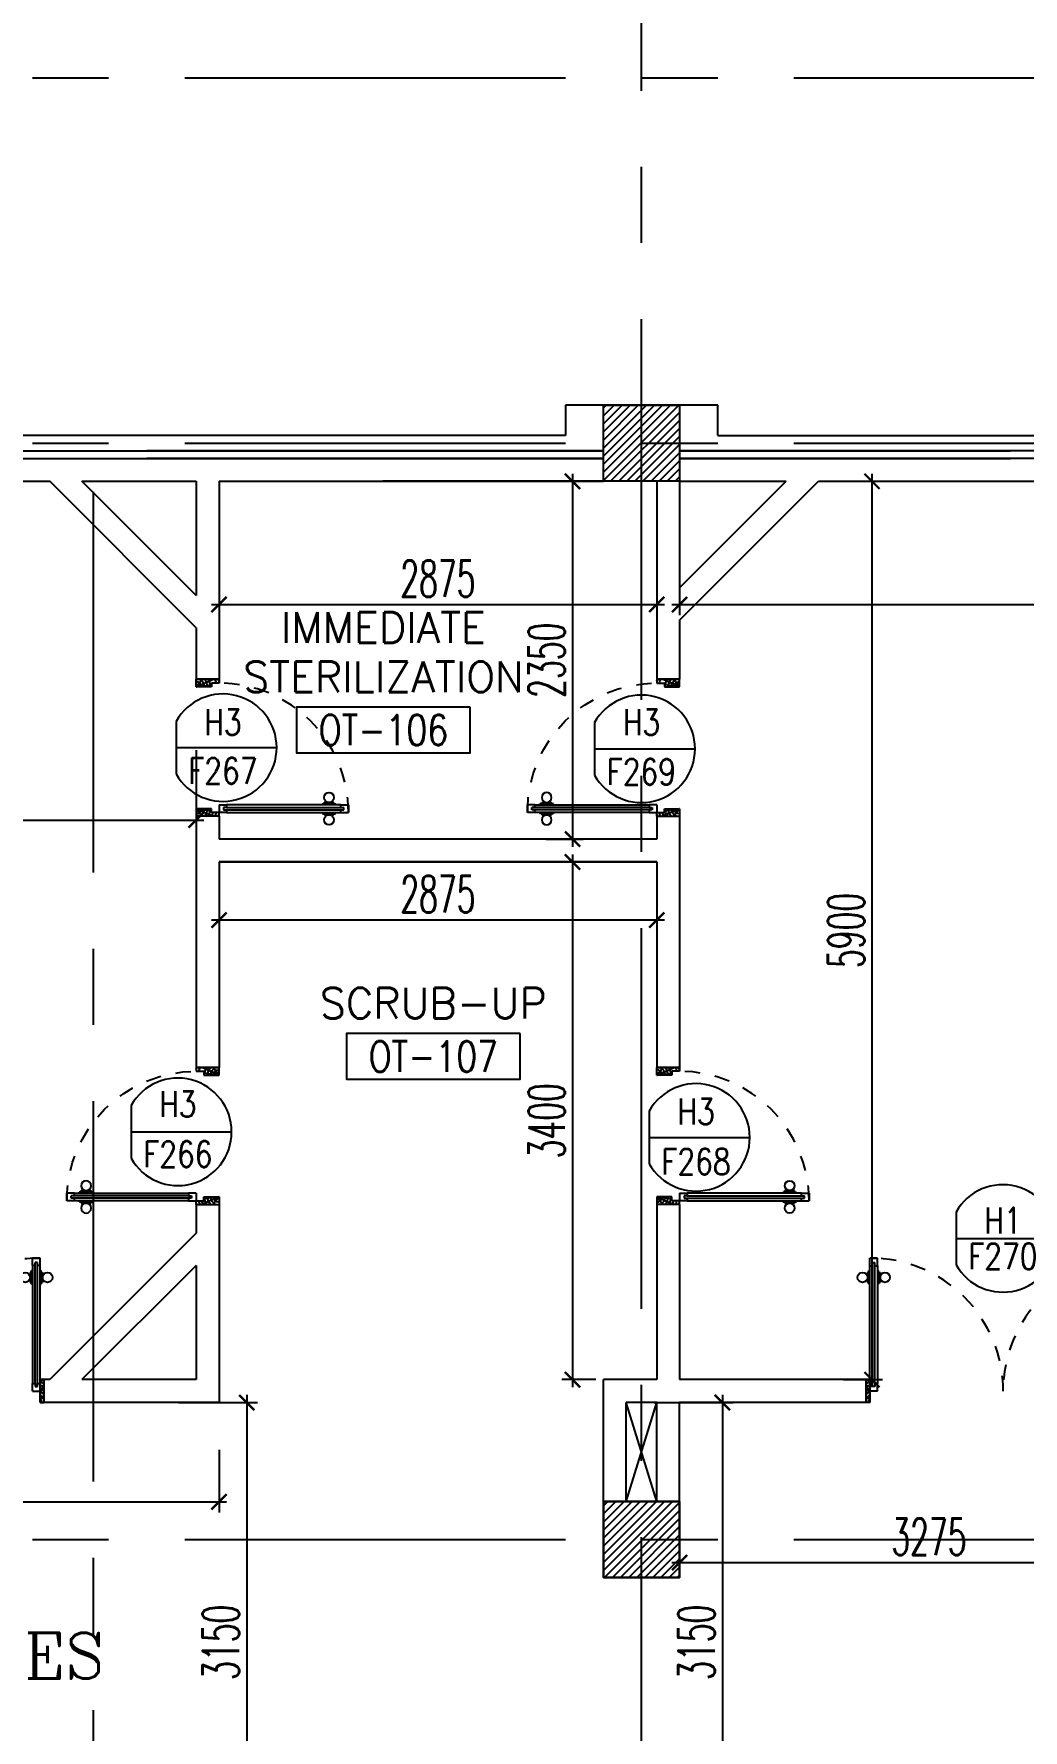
# Model space of a CAD drawing. Extents: x 275967.8 to 276060, y 57291.9 to 57371.4.
# Drawn here: x 275999.54 to 276006.04, y 57349.13 to 57360.27 of the extents above; entities that cross this region are included whole.
import ezdxf
from ezdxf.enums import TextEntityAlignment as Align

# ---------------------------------------------------------------- set-up
doc = ezdxf.new("R2010")
doc.units = 0
doc.header["$MEASUREMENT"] = 0
doc.header["$PDMODE"] = 34
doc.linetypes.add('CENTERX2', pattern=[4, 2.5, -0.5, 0.5, -0.5])
doc.linetypes.add('HIDDEN', pattern=[0.375, 0.25, -0.125])
doc.layers.get('0').update_dxf_attribs({"linetype": 'CONTINUOUS'})
doc.layers.get('DEFPOINTS').update_dxf_attribs({"linetype": 'CONTINUOUS'})
for name, color, linetype in [('AX-DIM', 4, 'CONTINUOUS'), ('AXES', 11, 'CENTERX2'), ('COL', 5, 'CONTINUOUS'), ('DIM', 4, 'CONTINUOUS'), ('DOOR', 7, 'CONTINUOUS'), ('DOOR-CR', 2, 'CONTINUOUS'), ('DOOR-NO', 3, 'CONTINUOUS'), ('HAT', 8, 'CONTINUOUS'), ('INSUL', 4, 'CONTINUOUS'), ('RM-BOX', 4, 'CONTINUOUS'), ('RM-NAME', 2, 'CONTINUOUS'), ('RM-NO', 2, 'CONTINUOUS'), ('SHAFT', 3, 'CONTINUOUS'), ('WALL', 2, 'CONTINUOUS')]:
    doc.layers.add(name, color=color, linetype=linetype)
doc.styles.add('ROMANC', font='romanc', dxfattribs={"height": 0.1})
doc.styles.add('ROMANS', font='ROMANS.shx', dxfattribs={"width": 0.6})
doc.dimstyles.new('STANDARD in', dxfattribs={"dimtxt": 0.24, "dimasz": 0.1, "dimexe": 0.07, "dimexo": 0.05, "dimgap": 0.05, "dimtad": 1, "dimdec": 0, "dimlfac": 1000, "dimzin": 0, "dimdsep": 46, "dimtxsty": 'ROMANS', "dimblk": 'ARCHTICK', "dimcen": 0.05, "dimdle": 0.05, "dimclrd": 4, "dimclre": 4, "dimclrt": 2, "dimadec": 0, "dimazin": 0, "dimtfac": 1, "dimtdec": 0, "dimtmove": 2, "dimatfit": 3, "dimfxl": 0, "dimtolj": 1, "dimtzin": 0, "dimarcsym": 0})

# ---------------------------------------------------------------- blocks, each defined once
blk = doc.blocks.new('*X60')
at = {"color": 0}
for p, q in [((49339.2220864853, 169936.283617851), (49792.672442446, 170389.7339738117)), ((49339.2220864853, 169989.31662644), (49739.63943385701, 170389.7339738117)), ((49339.22208648529, 170042.3496350289), (49686.60642526802, 170389.7339738117)), ((49339.22208648529, 170095.382643618), (49633.57341667903, 170389.7339738117)), ((49339.22208648529, 170148.4156522069), (49580.54040809004, 170389.7339738117)), ((49339.22208648529, 170201.4486607959), (49527.50739950105, 170389.7339738117)), ((49339.22208648529, 170254.4816693849), (49474.47439091206, 170389.7339738117)), ((49339.22208648528, 170307.5146779739), (49421.44138232306, 170389.7339738117)), ((49339.22208648528, 170360.5476865629), (49368.40837373408, 170389.7339738117)), ((49345.705451035, 169889.7339738117), (49839.22208648521, 170383.2506092619)), ((49398.73845962399, 169889.7339738117), (49839.22208648522, 170330.2176006729)), ((49451.77146821298, 169889.7339738117), (49839.22208648522, 170277.1845920839)), ((49504.80447680197, 169889.7339738117), (49839.22208648523, 170224.1515834949)), ((49557.83748539096, 169889.7339738117), (49839.22208648523, 170171.1185749059)), ((49610.87049397995, 169889.7339738117), (49839.22208648523, 170118.085566317)), ((49663.90350256894, 169889.7339738117), (49839.22208648524, 170065.052557728)), ((49716.93651115793, 169889.7339738117), (49839.22208648524, 170012.019549139)), ((49769.96951974693, 169889.7339738117), (49839.22208648524, 169958.98654055)), ((49823.00252833591, 169889.7339738117), (49839.22208648524, 169905.953531961))]:
    blk.add_line(p, q, dxfattribs=at)
blk = doc.blocks.new('*X55')
at = {"color": 0}
for p, q in [((49339.2220864853, 177095.7397773648), (49833.21628293221, 177589.7339738117)), ((49339.22208648531, 177148.7727859538), (49780.18327434322, 177589.7339738117)), ((49339.22208648531, 177201.8057945428), (49727.15026575423, 177589.7339738117)), ((49339.22208648531, 177254.8388031317), (49674.11725716524, 177589.7339738117)), ((49339.22208648532, 177307.8718117207), (49621.08424857625, 177589.7339738117)), ((49339.22208648532, 177360.9048203097), (49568.05123998726, 177589.7339738117)), ((49339.22208648532, 177413.9378288987), (49515.01823139827, 177589.7339738117)), ((49339.22208648532, 177466.9708374877), (49461.98522280928, 177589.7339738117)), ((49339.22208648533, 177520.0038460767), (49408.95221422028, 177589.7339738117)), ((49339.22208648533, 177573.0368546657), (49355.9192056313, 177589.7339738117)), ((49386.24929152121, 177089.7339738117), (49839.22208648527, 177542.7067687757)), ((49439.2823001102, 177089.7339738117), (49839.22208648526, 177489.6737601868)), ((49492.31530869919, 177089.7339738117), (49839.22208648526, 177436.6407515978)), ((49545.34831728818, 177089.7339738117), (49839.22208648526, 177383.6077430088)), ((49598.38132587717, 177089.7339738117), (49839.22208648526, 177330.5747344198)), ((49651.41433446616, 177089.7339738117), (49839.22208648525, 177277.5417258308)), ((49704.44734305515, 177089.7339738117), (49839.22208648525, 177224.5087172418)), ((49757.48035164415, 177089.7339738117), (49839.22208648525, 177171.4757086528)), ((49810.51336023313, 177089.7339738117), (49839.22208648524, 177118.4427000638))]:
    blk.add_line(p, q, dxfattribs=at)
blk = doc.blocks.new('RM1')
at = {"layer": 'RM-BOX'}
blk.add_lwpolyline([(569.8908462408872, -200), (-569.890846240829, -200), (-569.8908462407999, -500), (569.8908462407999, -500)], close=True, dxfattribs=at)
at = {"layer": 'RM-NAME', "style": 'ROMANS'}
for tag, p in [('ROOMNAME1', (-5.820766091346741e-11, 323.8095238095266)), ('ROOMNAME2', (0, 0))]:
    blk.add_attdef(tag, text='', height=200, dxfattribs=at).set_placement(p, align=Align.MIDDLE)
at = {"layer": 'RM-NO', "style": 'ROMANS', "width": 0.8}
blk.add_attdef('ROOMNO', text='', height=200, dxfattribs=at).set_placement((0, -350), align=Align.MIDDLE)
blk = doc.blocks.new('COL50')
at = {"layer": 'COL'}
blk.add_lwpolyline([(-249.9999999999709, 250), (-249.9999999999418, -250), (250, -250), (249.9999999999709, 250)], close=True, dxfattribs=at)
blk = doc.blocks.new('_ARCHTICK')
at = {"color": 0, "linetype": 'ByBlock', "const_width": 0.15}
blk.add_lwpolyline([(-0.5, -0.5), (0.5, 0.5)], dxfattribs=at)
blk = doc.blocks.new('*D614')
at = {"layer": 'AX-DIM', "color": 4, "lineweight": -2, "ltscale": 0.3}
for p, q in [((276003.8214064838, 57367.8579268834), (275969.7987990404, 57367.8579268834)), ((275969.8687990404, 57357.7829268834), (275969.8687990404, 57367.9079268834)), ((275970.5187990405, 57357.8329268834), (275969.7987990404, 57357.8329268834))]:
    blk.add_line(p, q, dxfattribs=at)
at = {"layer": 'DEFPOINTS', "color": 0, "ltscale": 0.3}
for p in [(275969.8687990404, 57367.8579268834), (276003.8714064838, 57367.8579268834), (275970.5687990405, 57357.8329268834)]:
    blk.add_point(p, dxfattribs=at)
at = {"layer": 'AX-DIM', "color": 4, "lineweight": -2, "ltscale": 0.3, "xscale": 0.1, "yscale": 0.1, "zscale": 0.1}
for p, rotation in [((275969.8687990404, 57367.8579268834), 90), ((275969.8687990404, 57357.8329268834), 270)]:
    blk.add_blockref('_ARCHTICK', p, dxfattribs=dict(at, rotation=rotation))
at = {"layer": 'AX-DIM', "color": 2, "ltscale": 0.3, "insert": (275969.6987990405, 57362.84542688345), "char_height": 0.24, "attachment_point": 5, "rotation": 90, "style": 'ROMANS'}
blk.add_mtext('\\A1;10025', dxfattribs=at)
blk = doc.blocks.new('DD1')
at = {"layer": 'DOOR-CR'}
blk.add_line((-307.5848434616346, 0), (352.8375000026426, 0), dxfattribs=at)
blk.add_lwpolyline([(-307.5848434616346, -172.8752887996816, 3.820224093621662), (-307.5848434616346, 172.8752887996816)], format="xyb", close=True, dxfattribs=at)
at = {"layer": 'DOOR-NO', "color": 255, "style": 'ROMANS', "width": 0.8}
for tag, p in [('G', (0, 183.5345276324661)), ('000', (0, -141.4310470985074))]:
    blk.add_attdef(tag, text='', height=204, dxfattribs=at).set_placement(p, align=Align.MIDDLE)
blk = doc.blocks.new('DOOR90')
at = {"layer": 'DOOR', "color": 0, "linetype": 'ByBlock'}
for p, q in [((-150, 0), (-150, -25)), ((-150, 0), (0, 0)), ((0, -50), (0, 0)), ((-1000, -25), (-1000, -75)), ((-1000, -75), (-1000, -25)), ((-950, -25), (-1000, -25)), ((-950, -75), (-1000.000000000029, -74.99999999947613)), ((-970, -42), (-970, -58)), ((-950, -41.9999999999709), (-970, -41.9999999999709)), ((-950, -58), (-970, -58)), ((-950, -25), (-950, -41.9999999999709)), ((-950, -58), (-950, -75)), ((-917.6424572214019, -25), (-917.6424572214019, -17.79999999995925)), ((-827.6424572214019, -17.79999999995925), (-917.6424572214019, -17.79999999995925)), ((-917.6424572214019, -75), (-917.6424572214019, -82.20000000004075)), ((-827.6424572214019, -82.20000000004075), (-917.6424572214019, -82.20000000004075)), ((-905.042457221396, -17.79999999995925), (-905.042457221396, -8.799999999959255)), ((-905.042457221396, -8.799999999959255), (-840.2424572214077, -8.799999999959255)), ((-905.042457221396, -17.79999999995925), (-840.2424572214077, -17.79999999995925)), ((-905.042457221396, -82.20000000004075), (-905.042457221396, -91.20000000004075)), ((-905.042457221396, -82.20000000004075), (-840.2424572214077, -82.20000000004075)), ((-905.042457221396, -91.20000000004075), (-840.2424572214077, -91.20000000004075)), ((-840.2424572214077, -17.79999999995925), (-840.2424572214077, -8.799999999959255)), ((-840.2424572214077, -82.20000000004075), (-840.2424572214077, -91.20000000004075)), ((-827.6424572214019, -25), (-827.6424572214019, -17.79999999995925)), ((-827.6424572214019, -75), (-827.6424572214019, -82.20000000004075)), ((-200, -42), (-200, -25)), ((-200, -25), (-150, -25)), ((-180, -42), (-200, -42)), ((-200, -75), (-200, -58)), ((-200, -58), (-180, -58)), ((-150, -75), (-200, -75)), ((-180, -58), (-180, -42)), ((-150, -75), (-150, -25)), ((-150, -25), (-100, -25)), ((-100, -25), (-100, -50)), ((-100, -50), (0, -50)), ((-150, -900), (-150, -875)), ((-150, -875), (-100, -875)), ((-100, -850), (0, -850)), ((-100, -875), (-100, -850)), ((0, -850), (0, -900)), ((0, -900), (-150, -900)), ((-150, -900), (0, -900))]:
    blk.add_line(p, q, dxfattribs=at)
at = {"layer": 'DOOR', "color": 9, "linetype": 'ByBlock'}
for p, q in [((0, -50), (-113.7099299924448, 0)), ((0, -50), (-40.1457343158545, 0)), ((0, -50), (-100, -36.64271395650576)), ((0, -850), (-113.7099299924448, -900)), ((0, -850), (-100, -863.3572860434942)), ((0, -850), (-40.1457343158545, -900))]:
    blk.add_line(p, q, dxfattribs=at)
at = {"layer": 'DOOR', "linetype": 'ByBlock'}
for p, q in [((-200, -25), (-950, -25)), ((-200, -42), (-950, -41.9999999999709)), ((-200, -58), (-950, -58)), ((-950, -75), (-200, -75))]:
    blk.add_line(p, q, dxfattribs=at)
at = {"layer": 'DOOR', "color": 0, "linetype": 'ByBlock'}
for centre in [(-872.6424572214019, 23.53094421501737), (-872.6424572214019, -123.5309442149592)]:
    blk.add_circle(centre, 32.39999999998526, dxfattribs=at)
at = {"layer": 'DOOR', "color": 9, "linetype": 'ByBlock'}
for centre, radius, start, end in [((0, -50), 154.4019578127773, 161.1052885486658, 166.2857707776672), ((0, -50), 134.4019578127773, 158.1598493927677, 169.2800236453784), ((0, -50), 94.40195781277725, 148.0181880328085, 180), ((0, -50), 74.40195781277725, 137.7764264164989, 180), ((0, -50), 114.4019578127773, 154.0838418822192, 167.37742587102), ((0, -50), 54.40195781277725, 113.2073828924446, 180), ((0, -50), 34.40195781277725, 90, 180), ((0, -50), 14.40195781277725, 90, 180), ((0, -850), 154.4019578127773, 193.7142292223328, 198.8947114513342), ((0, -850), 134.4019578127773, 190.7199763546216, 201.8401506072323), ((0, -850), 94.40195781277725, 180, 211.9818119671915), ((0, -850), 74.40195781277725, 180, 222.2235735835011), ((0, -850), 54.40195781277725, 180, 246.7926171075554), ((0, -850), 34.40195781277725, 180, 270), ((0, -850), 14.40195781277725, 180, 270)]:
    blk.add_arc(centre, radius, start, end, dxfattribs=at)
at = {"layer": 'DOOR', "linetype": 'HIDDEN', "ltscale": 0.5}
blk.add_arc((-149.9999999997381, -24.99999999948341), 850.0000000002619, 180, 270, dxfattribs=at)
blk = doc.blocks.new('D1')
at = {"layer": 'DOOR', "color": 0, "linetype": 'ByBlock'}
for p, q in [((24.99999999953434, 948.5702604828402), (74.99999999953434, 948.5702604828402)), ((74.99999999953434, 948.5702604828402), (24.99999999953434, 948.5702604828402)), ((24.99999999953434, 898.5702604828402), (24.99999999953434, 948.5702604828402)), ((24.99999999953434, 898.5702604828402), (41.99999999950523, 898.5702604828402)), ((41.99999999953434, 918.5702604828402), (57.99999999953434, 918.5702604828402)), ((41.99999999950523, 898.5702604828402), (41.99999999950523, 918.5702604828402)), ((57.99999999953434, 898.5702604828402), (57.99999999953434, 918.5702604828402)), ((57.99999999953434, 898.5702604828402), (74.99999999953434, 898.5702604828402)), ((74.99999999953434, 898.5702604828402), (74.99999999901047, 948.5702604828693)), ((1775.000000000466, 948.5702604828402), (1725.000000000466, 948.5702604828402)), ((1725.000000000466, 948.5702604828402), (1775.000000000466, 948.5702604828402)), ((1725.000000000466, 898.5702604828402), (1725.00000000099, 948.5702604828693)), ((1742.000000000466, 898.5702604828402), (1725.000000000466, 898.5702604828402)), ((1758.000000000466, 918.5702604828402), (1742.000000000466, 918.5702604828402)), ((1742.000000000466, 898.5702604828402), (1742.000000000466, 918.5702604828402)), ((1758.000000000495, 898.5702604828402), (1758.000000000495, 918.5702604828402)), ((1775.000000000466, 898.5702604828402), (1758.000000000495, 898.5702604828402)), ((1775.000000000466, 898.5702604828402), (1775.000000000466, 948.5702604828402)), ((17.79999999946449, 853.6127177042363), (8.79999999946449, 853.6127177042363)), ((8.79999999946449, 853.6127177042363), (8.79999999946449, 788.8127177042479)), ((17.79999999946449, 788.8127177042479), (8.79999999946449, 788.8127177042479)), ((24.99999999953434, 866.2127177042421), (17.79999999946449, 866.2127177042421)), ((17.79999999946449, 776.2127177042712), (17.79999999946449, 866.2127177042421)), ((17.79999999946449, 853.6127177042363), (17.79999999946449, 788.8127177042479)), ((74.99999999953434, 866.2127177042421), (82.19999999957508, 866.2127177042421)), ((82.19999999957508, 776.2127177042421), (82.19999999957508, 866.2127177042421)), ((82.19999999957508, 853.6127177042363), (91.19999999957508, 853.6127177042363)), ((82.19999999957508, 853.6127177042363), (82.19999999957508, 788.8127177042479)), ((82.19999999957508, 788.8127177042479), (91.19999999957508, 788.8127177042479)), ((91.19999999957508, 853.6127177042363), (91.19999999957508, 788.8127177042479)), ((1717.800000000425, 853.6127177042363), (1708.800000000425, 853.6127177042363)), ((1708.800000000425, 853.6127177042363), (1708.800000000425, 788.8127177042479)), ((1717.800000000425, 788.8127177042479), (1708.800000000425, 788.8127177042479)), ((1725.000000000466, 866.2127177042421), (1717.800000000425, 866.2127177042421)), ((1717.800000000425, 776.2127177042421), (1717.800000000425, 866.2127177042421)), ((1717.800000000425, 853.6127177042363), (1717.800000000425, 788.8127177042479)), ((1775.000000000466, 866.2127177042421), (1782.200000000536, 866.2127177042421)), ((1782.200000000536, 776.2127177042712), (1782.200000000536, 866.2127177042421)), ((1782.200000000536, 853.6127177042363), (1791.200000000536, 853.6127177042363)), ((1782.200000000536, 853.6127177042363), (1782.200000000536, 788.8127177042479)), ((1782.200000000536, 788.8127177042479), (1791.200000000536, 788.8127177042479)), ((1791.200000000536, 853.6127177042363), (1791.200000000536, 788.8127177042479)), ((24.99999999953434, 776.2127177042421), (17.79999999946449, 776.2127177042712)), ((74.99999999953434, 776.2127177042421), (82.19999999957508, 776.2127177042421)), ((1725.000000000466, 776.2127177042421), (1717.800000000425, 776.2127177042421)), ((1775.000000000466, 776.2127177042421), (1782.200000000536, 776.2127177042712)), ((0, 0), (0, 150)), ((0, 150), (25, 150)), ((25, 150), (25, 0)), ((42, 125), (25, 125)), ((25, 125), (25, 75)), ((42, 105), (42, 125)), ((75, 125), (58, 125)), ((58, 125), (58, 105)), ((75, 75), (75, 125)), ((1725, 125), (1742, 125)), ((1725, 75), (1725, 125)), ((1742, 125), (1742, 105)), ((1758, 125), (1775, 125)), ((1758, 105), (1758, 125)), ((1800, 150), (1775, 150)), ((1775, 150), (1775, 0)), ((1775, 125), (1775, 75)), ((1800, 0), (1800, 150)), ((25, 0), (0, 0)), ((75, 75), (25, 75)), ((58, 105), (42, 105)), ((1725, 75), (1775, 75)), ((1742, 105), (1758, 105)), ((1775, 0), (1800, 0))]:
    blk.add_line(p, q, dxfattribs=at)
at = {"layer": 'DOOR', "linetype": 'ByBlock'}
for p, q in [((25, 125), (24.99999999953434, 898.5702604828402)), ((42, 125), (41.99999999950523, 898.5702604828402)), ((58, 125), (57.99999999953434, 898.5702604828402)), ((74.99999999953434, 898.5702604828402), (75, 125)), ((1725.000000000466, 898.5702604828402), (1725, 125)), ((1742, 125), (1742.000000000466, 898.5702604828402)), ((1758, 125), (1758.000000000495, 898.5702604828402)), ((1775, 125), (1775.000000000466, 898.5702604828402))]:
    blk.add_line(p, q, dxfattribs=at)
at = {"layer": 'DOOR', "color": 9, "linetype": 'ByBlock'}
for p, q in [((25, 56.85496499622241), (0, 113.7099299924448)), ((1775, 56.85496499622241), (1800, 113.7099299924448)), ((25, 20.07286715795635), (0, 40.1457343158545)), ((1775, 20.07286715795635), (1800, 40.1457343158545))]:
    blk.add_line(p, q, dxfattribs=at)
at = {"layer": 'DOOR', "color": 0, "linetype": 'ByBlock'}
for centre in [(-23.53094421548303, 821.2127177042712), (123.5309442144935, 821.2127177042712), (1676.469055785506, 821.2127177042712), (1823.530944215483, 821.2127177042712)]:
    blk.add_circle(centre, 32.39999999998526, dxfattribs=at)
at = {"layer": 'DOOR', "linetype": 'HIDDEN', "ltscale": 0.5}
for centre, start, end in [((27.50272720248904, 76.0759138041758), 359.9293461532733, 90.16435099361281), ((1772.497272797511, 76.0759138041758), 89.8356490063872, 180.0706538467267)]:
    blk.add_arc(centre, 872.4979361749862, start, end, dxfattribs=at)
at = {"layer": 'DOOR', "color": 9, "linetype": 'ByBlock'}
for centre, radius, start, end in [((50, 0), 154.4019578127773, 103.7142292229355, 108.8947114514586), ((50, 0), 134.4019578127773, 100.7199763555959, 111.8401506068453), ((50, 0), 114.4019578127773, 102.6225741279842, 115.9161581181557), ((1750, 0), 134.4019578127773, 68.1598493931547, 79.28002364440412), ((1750, 0), 114.4019578127773, 64.08384188184428, 77.37742587201579), ((1750, 0), 154.4019578127773, 71.10528854854142, 76.28577077706451), ((50, 0), 94.40195781277725, 105.3565554894164, 121.9818119675451), ((50, 0), 74.40195781277725, 109.6341292402971, 132.2235735831924), ((50, 0), 54.40195781277725, 117.3575759333726, 156.7926171083217), ((50, 0), 34.40195781277725, 136.6106879090853, 180), ((1750, 0), 94.40195781277725, 58.01818803245493, 74.6434445105836), ((1750, 0), 74.40195781277725, 47.77642641680761, 70.36587075970293), ((1750, 0), 54.40195781277725, 23.20738289167832, 62.64242406662736), ((1750, 0), 34.40195781277725, 0, 43.3893120909147)]:
    blk.add_arc(centre, radius, start, end, dxfattribs=at)
blk = doc.blocks.new('*D594')
at = {"layer": 'DEFPOINTS', "color": 0, "linetype": 'ByBlock', "ltscale": 0.3}
for p in [(275994.6104987893, 57355.96810812688), (276000.6104987893, 57355.61810812688), (276000.6104987893, 57355.10789311302)]:
    blk.add_point(p, dxfattribs=at)
at = {"layer": 'DIM', "color": 4, "linetype": 'ByBlock', "lineweight": -2, "ltscale": 0.3}
for p, q in [((275994.6104987893, 57355.91810812688), (275994.6104987893, 57355.03789311302)), ((276000.6104987893, 57355.56810812688), (276000.6104987893, 57355.03789311302)), ((275994.5604987894, 57355.10789311302), (276000.6604987893, 57355.10789311302))]:
    blk.add_line(p, q, dxfattribs=at)
at = {"layer": 'DIM', "color": 4, "linetype": 'ByBlock', "lineweight": -2, "ltscale": 0.3, "xscale": 0.1, "yscale": 0.1, "zscale": 0.1, "rotation": 180}
blk.add_blockref('_ARCHTICK', (275994.6104987893, 57355.10789311302), dxfattribs=at)
at = {"layer": 'DIM', "color": 4, "linetype": 'ByBlock', "lineweight": -2, "ltscale": 0.3, "xscale": 0.1, "yscale": 0.1, "zscale": 0.1}
blk.add_blockref('_ARCHTICK', (276000.6104987893, 57355.10789311302), dxfattribs=at)
at = {"layer": 'DIM', "color": 2, "linetype": 'ByBlock', "ltscale": 0.3, "insert": (275997.6104987893, 57355.27789311302), "char_height": 0.24, "attachment_point": 5, "style": 'ROMANS'}
blk.add_mtext('\\A1;6000', dxfattribs=at)
blk = doc.blocks.new('*D590')
at = {"layer": 'DEFPOINTS', "color": 0, "linetype": 'ByBlock', "ltscale": 0.3}
for p in [(276000.7604987894, 57356.8579268834), (276003.6354987894, 57356.8579268834), (276003.6354987894, 57356.52389976267)]:
    blk.add_point(p, dxfattribs=at)
at = {"layer": 'DIM', "color": 4, "linetype": 'ByBlock', "lineweight": -2, "ltscale": 0.3}
for p, q in [((276000.7604987894, 57356.8079268834), (276000.7604987894, 57356.45389976267)), ((276003.6354987894, 57356.8079268834), (276003.6354987894, 57356.45389976267)), ((276000.7104987894, 57356.52389976267), (276003.6854987894, 57356.52389976267))]:
    blk.add_line(p, q, dxfattribs=at)
at = {"layer": 'DIM', "color": 4, "linetype": 'ByBlock', "lineweight": -2, "ltscale": 0.3, "xscale": 0.1, "yscale": 0.1, "zscale": 0.1, "rotation": 180}
blk.add_blockref('_ARCHTICK', (276000.7604987894, 57356.52389976267), dxfattribs=at)
at = {"layer": 'DIM', "color": 4, "linetype": 'ByBlock', "lineweight": -2, "ltscale": 0.3, "xscale": 0.1, "yscale": 0.1, "zscale": 0.1}
blk.add_blockref('_ARCHTICK', (276003.6354987894, 57356.52389976267), dxfattribs=at)
at = {"layer": 'DIM', "color": 2, "linetype": 'ByBlock', "ltscale": 0.3, "insert": (276002.1979987894, 57356.69389976266), "char_height": 0.24, "attachment_point": 5, "style": 'ROMANS'}
blk.add_mtext('\\A1;2875', dxfattribs=at)
blk = doc.blocks.new('*D589')
at = {"layer": 'DEFPOINTS', "color": 0, "linetype": 'ByBlock', "ltscale": 0.3}
for p in [(276002.9702522916, 57357.3329268834), (276002.8582899875, 57354.9829268834), (276003.0822150445, 57354.9829268834)]:
    blk.add_point(p, dxfattribs=at)
at = {"layer": 'DIM', "color": 4, "linetype": 'ByBlock', "lineweight": -2, "ltscale": 0.3}
for p, q in [((276003.0822150445, 57357.3829268834), (276003.0822150445, 57354.9329268834)), ((276003.0202522916, 57357.3329268834), (276003.1522150445, 57357.3329268834)), ((276002.9082899875, 57354.9829268834), (276003.1522150445, 57354.9829268834))]:
    blk.add_line(p, q, dxfattribs=at)
at = {"layer": 'DIM', "color": 4, "linetype": 'ByBlock', "lineweight": -2, "ltscale": 0.3, "xscale": 0.1, "yscale": 0.1, "zscale": 0.1}
for p, rotation in [((276003.0822150445, 57357.3329268834), 90), ((276003.0822150445, 57354.9829268834), 270)]:
    blk.add_blockref('_ARCHTICK', p, dxfattribs=dict(at, rotation=rotation))
at = {"layer": 'DIM', "color": 2, "linetype": 'ByBlock', "ltscale": 0.3, "insert": (276002.9122150445, 57356.15792688345), "char_height": 0.24, "attachment_point": 5, "rotation": 90, "style": 'ROMANS'}
blk.add_mtext('\\A1;2350', dxfattribs=at)
blk = doc.blocks.new('*D588')
at = {"layer": 'DEFPOINTS', "color": 0, "linetype": 'ByBlock', "ltscale": 0.3}
for p in [(276003.6354987894, 57354.8329268834), (276003.0822150445, 57351.4329268834), (276003.2854987893, 57351.4329268834)]:
    blk.add_point(p, dxfattribs=at)
at = {"layer": 'DIM', "color": 4, "linetype": 'ByBlock', "lineweight": -2, "ltscale": 0.3}
for p, q in [((276003.5854987894, 57354.8329268834), (276003.0122150445, 57354.8329268834)), ((276003.0822150445, 57354.8829268834), (276003.0822150445, 57351.38292688339)), ((276003.2354987893, 57351.4329268834), (276003.0122150445, 57351.4329268834))]:
    blk.add_line(p, q, dxfattribs=at)
at = {"layer": 'DIM', "color": 4, "linetype": 'ByBlock', "lineweight": -2, "ltscale": 0.3, "xscale": 0.1, "yscale": 0.1, "zscale": 0.1}
for p, rotation in [((276003.0822150445, 57354.8329268834), 90), ((276003.0822150445, 57351.4329268834), 270)]:
    blk.add_blockref('_ARCHTICK', p, dxfattribs=dict(at, rotation=rotation))
at = {"layer": 'DIM', "color": 2, "linetype": 'ByBlock', "ltscale": 0.3, "insert": (276002.9122150445, 57353.13292688344), "char_height": 0.24, "attachment_point": 5, "rotation": 90, "style": 'ROMANS'}
blk.add_mtext('\\A1;3400', dxfattribs=at)
blk = doc.blocks.new('*D587')
at = {"layer": 'DEFPOINTS', "color": 0, "linetype": 'ByBlock', "ltscale": 0.3}
for p in [(276000.7604987894, 57354.52221544164), (276000.7604987894, 57354.45125763889), (276003.6354987894, 57354.52221544164)]:
    blk.add_point(p, dxfattribs=at)
at = {"layer": 'DIM', "color": 4, "linetype": 'ByBlock', "lineweight": -2, "ltscale": 0.3}
for p, q in [((276003.6854987894, 57354.45125763889), (276000.7104987894, 57354.45125763889)), ((276000.7604987894, 57354.47221544164), (276000.7604987894, 57354.38125763889)), ((276003.6354987894, 57354.47221544164), (276003.6354987894, 57354.38125763889))]:
    blk.add_line(p, q, dxfattribs=at)
at = {"layer": 'DIM', "color": 4, "linetype": 'ByBlock', "lineweight": -2, "ltscale": 0.3, "xscale": 0.1, "yscale": 0.1, "zscale": 0.1, "rotation": 180}
blk.add_blockref('_ARCHTICK', (276000.7604987894, 57354.45125763889), dxfattribs=at)
at = {"layer": 'DIM', "color": 4, "linetype": 'ByBlock', "lineweight": -2, "ltscale": 0.3, "xscale": 0.1, "yscale": 0.1, "zscale": 0.1}
blk.add_blockref('_ARCHTICK', (276003.6354987894, 57354.45125763889), dxfattribs=at)
at = {"layer": 'DIM', "color": 2, "linetype": 'ByBlock', "ltscale": 0.3, "insert": (276002.1979987894, 57354.62125763889), "char_height": 0.24, "attachment_point": 5, "style": 'ROMANS'}
blk.add_mtext('\\A1;2875', dxfattribs=at)
blk = doc.blocks.new('*D586')
at = {"layer": 'DEFPOINTS', "color": 0, "linetype": 'ByBlock', "ltscale": 0.3}
for p in [(276003.7854987893, 57357.09906925652), (276010.4854987893, 57357.09906925652), (276010.4854987893, 57356.52389976267)]:
    blk.add_point(p, dxfattribs=at)
at = {"layer": 'DIM', "color": 4, "linetype": 'ByBlock', "lineweight": -2, "ltscale": 0.3}
for p, q in [((276003.7854987893, 57357.04906925651), (276003.7854987893, 57356.45389976267)), ((276010.4854987893, 57357.04906925651), (276010.4854987893, 57356.45389976267)), ((276003.7354987893, 57356.52389976267), (276010.5354987893, 57356.52389976267))]:
    blk.add_line(p, q, dxfattribs=at)
at = {"layer": 'DIM', "color": 4, "linetype": 'ByBlock', "lineweight": -2, "ltscale": 0.3, "xscale": 0.1, "yscale": 0.1, "zscale": 0.1, "rotation": 180}
blk.add_blockref('_ARCHTICK', (276003.7854987893, 57356.52389976267), dxfattribs=at)
at = {"layer": 'DIM', "color": 4, "linetype": 'ByBlock', "lineweight": -2, "ltscale": 0.3, "xscale": 0.1, "yscale": 0.1, "zscale": 0.1}
blk.add_blockref('_ARCHTICK', (276010.4854987893, 57356.52389976267), dxfattribs=at)
at = {"layer": 'DIM', "color": 2, "linetype": 'ByBlock', "ltscale": 0.3, "insert": (276007.1354987894, 57356.69389976266), "char_height": 0.24, "attachment_point": 5, "style": 'ROMANS'}
blk.add_mtext('\\A1;6700', dxfattribs=at)
blk = doc.blocks.new('*D583')
at = {"layer": 'DEFPOINTS', "color": 0, "linetype": 'ByBlock', "ltscale": 0.3}
for p in [(276004.8128135923, 57357.3329268834), (276005.0491386228, 57357.3329268834), (276004.8128135923, 57351.43292751609)]:
    blk.add_point(p, dxfattribs=at)
at = {"layer": 'DIM', "color": 4, "linetype": 'ByBlock', "lineweight": -2, "ltscale": 0.3}
for p, q in [((276005.0491386228, 57351.38292751608), (276005.0491386228, 57357.3829268834)), ((276004.8628135922, 57357.3329268834), (276005.1191386228, 57357.3329268834)), ((276004.8628135922, 57351.43292751609), (276005.1191386228, 57351.43292751609))]:
    blk.add_line(p, q, dxfattribs=at)
at = {"layer": 'DIM', "color": 4, "linetype": 'ByBlock', "lineweight": -2, "ltscale": 0.3, "xscale": 0.1, "yscale": 0.1, "zscale": 0.1}
for p, rotation in [((276005.0491386228, 57357.3329268834), 90), ((276005.0491386228, 57351.43292751609), 270)]:
    blk.add_blockref('_ARCHTICK', p, dxfattribs=dict(at, rotation=rotation))
at = {"layer": 'DIM', "color": 2, "linetype": 'ByBlock', "ltscale": 0.3, "insert": (276004.8791386228, 57354.38292719978), "char_height": 0.24, "attachment_point": 5, "rotation": 90, "style": 'ROMANS'}
blk.add_mtext('\\A1;5900', dxfattribs=at)
blk = doc.blocks.new('*D582')
at = {"layer": 'DEFPOINTS', "color": 0, "linetype": 'ByBlock', "ltscale": 0.3}
for p in [(276000.4447266299, 57351.28293858431), (276000.5291713767, 57348.1329268834), (276000.9427510491, 57348.1329268834)]:
    blk.add_point(p, dxfattribs=at)
at = {"layer": 'DIM', "color": 4, "linetype": 'ByBlock', "lineweight": -2, "ltscale": 0.3}
for p, q in [((276000.9427510491, 57351.33293858432), (276000.9427510491, 57348.0829268834)), ((276000.4947266299, 57351.28293858431), (276001.0127510491, 57351.28293858431)), ((276000.5791713767, 57348.1329268834), (276001.0127510491, 57348.1329268834))]:
    blk.add_line(p, q, dxfattribs=at)
at = {"layer": 'DIM', "color": 4, "linetype": 'ByBlock', "lineweight": -2, "ltscale": 0.3, "xscale": 0.1, "yscale": 0.1, "zscale": 0.1}
for p, rotation in [((276000.9427510491, 57351.28293858431), 90), ((276000.9427510491, 57348.1329268834), 270)]:
    blk.add_blockref('_ARCHTICK', p, dxfattribs=dict(at, rotation=rotation))
at = {"layer": 'DIM', "color": 2, "linetype": 'ByBlock', "ltscale": 0.3, "insert": (276000.7727510491, 57349.7079327339), "char_height": 0.24, "attachment_point": 5, "rotation": 90, "style": 'ROMANS'}
blk.add_mtext('\\A1;3150', dxfattribs=at)
blk = doc.blocks.new('*D581')
at = {"layer": 'DEFPOINTS', "color": 0, "linetype": 'ByBlock', "ltscale": 0.3}
for p in [(276003.7854987893, 57350.4455371764), (276007.0604987894, 57350.4455371764), (276007.0604987894, 57350.23120980432)]:
    blk.add_point(p, dxfattribs=at)
at = {"layer": 'DIM', "color": 4, "linetype": 'ByBlock', "lineweight": -2, "ltscale": 0.3}
for p, q in [((276003.7854987893, 57350.3955371764), (276003.7854987893, 57350.16120980432)), ((276007.0604987894, 57350.3955371764), (276007.0604987894, 57350.16120980432)), ((276003.7354987893, 57350.23120980432), (276007.1104987893, 57350.23120980432))]:
    blk.add_line(p, q, dxfattribs=at)
at = {"layer": 'DIM', "color": 4, "linetype": 'ByBlock', "lineweight": -2, "ltscale": 0.3, "xscale": 0.1, "yscale": 0.1, "zscale": 0.1, "rotation": 180}
blk.add_blockref('_ARCHTICK', (276003.7854987893, 57350.23120980432), dxfattribs=at)
at = {"layer": 'DIM', "color": 4, "linetype": 'ByBlock', "lineweight": -2, "ltscale": 0.3, "xscale": 0.1, "yscale": 0.1, "zscale": 0.1}
blk.add_blockref('_ARCHTICK', (276007.0604987894, 57350.23120980432), dxfattribs=at)
at = {"layer": 'DIM', "color": 2, "linetype": 'ByBlock', "ltscale": 0.3, "insert": (276005.4229987893, 57350.40120980432), "char_height": 0.24, "attachment_point": 5, "style": 'ROMANS'}
blk.add_mtext('\\A1;3275', dxfattribs=at)
blk = doc.blocks.new('*D795')
at = {"layer": 'DEFPOINTS', "color": 0, "linetype": 'ByBlock', "ltscale": 0.3}
for p in [(276003.5685939489, 57351.28293858431), (276003.6530386957, 57348.1329268834), (276004.0666183681, 57348.1329268834)]:
    blk.add_point(p, dxfattribs=at)
at = {"layer": 'DIM', "color": 4, "linetype": 'ByBlock', "lineweight": -2, "ltscale": 0.3}
for p, q in [((276004.0666183681, 57351.33293858432), (276004.0666183681, 57348.0829268834)), ((276003.6185939489, 57351.28293858431), (276004.1366183681, 57351.28293858431)), ((276003.7030386957, 57348.1329268834), (276004.1366183681, 57348.1329268834))]:
    blk.add_line(p, q, dxfattribs=at)
at = {"layer": 'DIM', "color": 4, "linetype": 'ByBlock', "lineweight": -2, "ltscale": 0.3, "xscale": 0.1, "yscale": 0.1, "zscale": 0.1}
for p, rotation in [((276004.0666183681, 57351.28293858431), 90), ((276004.0666183681, 57348.1329268834), 270)]:
    blk.add_blockref('_ARCHTICK', p, dxfattribs=dict(at, rotation=rotation))
at = {"layer": 'DIM', "color": 2, "linetype": 'ByBlock', "ltscale": 0.3, "insert": (276003.8966183681, 57349.7079327339), "char_height": 0.24, "attachment_point": 5, "rotation": 90, "style": 'ROMANS'}
blk.add_mtext('\\A1;3150', dxfattribs=at)
blk = doc.blocks.new('*D796')
at = {"layer": 'DEFPOINTS', "color": 0, "linetype": 'ByBlock', "ltscale": 0.3}
for p in [(275997.5604987894, 57351.02188265949), (276000.7604987894, 57351.02188265949), (276000.7604987894, 57350.63028882551)]:
    blk.add_point(p, dxfattribs=at)
at = {"layer": 'DIM', "color": 4, "linetype": 'ByBlock', "lineweight": -2, "ltscale": 0.3}
for p, q in [((275997.5604987894, 57350.97188265949), (275997.5604987894, 57350.56028882551)), ((276000.7604987894, 57350.97188265949), (276000.7604987894, 57350.56028882551)), ((275997.5104987894, 57350.63028882551), (276000.8104987894, 57350.63028882551))]:
    blk.add_line(p, q, dxfattribs=at)
at = {"layer": 'DIM', "color": 4, "linetype": 'ByBlock', "lineweight": -2, "ltscale": 0.3, "xscale": 0.1, "yscale": 0.1, "zscale": 0.1, "rotation": 180}
blk.add_blockref('_ARCHTICK', (275997.5604987894, 57350.63028882551), dxfattribs=at)
at = {"layer": 'DIM', "color": 4, "linetype": 'ByBlock', "lineweight": -2, "ltscale": 0.3, "xscale": 0.1, "yscale": 0.1, "zscale": 0.1}
blk.add_blockref('_ARCHTICK', (276000.7604987894, 57350.63028882551), dxfattribs=at)
at = {"layer": 'DIM', "color": 2, "linetype": 'ByBlock', "ltscale": 0.3, "insert": (275999.1604987894, 57350.80028882551), "char_height": 0.24, "attachment_point": 5, "style": 'ROMANS'}
blk.add_mtext('\\A1;3200', dxfattribs=at)

msp = doc.modelspace()

# ---------------------------------------------------------------- linework, layer by layer
at = {"layer": 'AXES'}
for p, q in [((276003.5354987894, 57291.89863323943), (276003.5354987894, 57370.71130836656)), ((275968.5354987894, 57359.9829268834), (276036.5754987894, 57359.9829268834)), ((275968.5354987894, 57357.5829268834), (276036.6043461891, 57357.5829268834)), ((275999.9354987894, 57298.7629268834), (275999.9354987894, 57357.5829268834)), ((275968.5354987894, 57350.38292688339), (276036.5754987894, 57350.38292688339))]:
    msp.add_line(p, q, dxfattribs=at)
at = {"layer": 'COL'}
msp.add_lwpolyline([(276003.2854987893, 57357.3329268834), (276003.2854987893, 57357.8329268834), (276003.7854987893, 57357.8329268834), (276003.7854987893, 57357.3329268834)], close=True, dxfattribs=at)
at = {"layer": 'DOOR', "color": 0, "linetype": 'ByBlock'}
for p, q in [((275999.5854978401, 57351.28296949655), (275999.5854978401, 57351.43296949656)), ((275999.5854978401, 57351.43296949656), (275999.61049784, 57351.43296949656)), ((276005.0354978156, 57351.43292689188), (276005.0104978156, 57351.43292689188)), ((276005.0354978156, 57351.28292689188), (276005.0354978156, 57351.43292689188))]:
    msp.add_line(p, q, dxfattribs=at)
at = {"layer": 'DOOR', "color": 9, "linetype": 'ByBlock'}
for centre, start, end in [((275999.5604978401, 57351.43296949656), 316.6106879090854, 0), ((276005.0604978156, 57351.43292689188), 180, 223.3893120909147)]:
    msp.add_arc(centre, 0.03440195781277725, start, end, dxfattribs=at)
at = {"layer": 'INSUL'}
for p, q in [((275996.5854987894, 57357.5329268834), (276003.2854987894, 57357.5329268834)), ((275996.5854987894, 57357.48292688339), (276003.2854987894, 57357.48292688339)), ((276003.2854987894, 57357.5329268834), (276000.2854987894, 57357.5329268834)), ((276003.2854987894, 57357.4829268834), (276000.2854987894, 57357.4829268834)), ((276003.7854987894, 57357.5329268834), (276005.9594435274, 57357.5329268834)), ((276010.4354987894, 57357.5329268834), (276003.7854987894, 57357.5329268834)), ((276003.7854987894, 57357.48292688339), (276005.9594435274, 57357.48292688339)), ((276010.4354987894, 57357.4829268834), (276003.7854987894, 57357.4829268834))]:
    msp.add_line(p, q, dxfattribs=at)
at = {"layer": 'SHAFT'}
for p, q in [((276003.6354987894, 57350.63292688339), (276003.4354987894, 57351.2829268834)), ((276003.4354987894, 57350.63292688339), (276003.6354987894, 57351.2829268834))]:
    msp.add_line(p, q, dxfattribs=at)
at = {"layer": 'WALL'}
for p, q in [((276003.0354987895, 57357.83292688339), (276003.0354987895, 57357.63292688339)), ((276004.0354987894, 57357.8329268834), (276003.0354987895, 57357.83292688339)), ((276004.0354987894, 57357.63292688339), (276004.0354987894, 57357.8329268834)), ((276003.0354987895, 57357.63292688339), (275996.8354987894, 57357.63292688339)), ((276004.0354987894, 57357.63292688339), (276009.9354987861, 57357.63292688338)), ((275995.5726308237, 57357.33292688339), (275999.6483667551, 57357.3329268834)), ((276000.6104987894, 57356.37079484894), (275999.6483667551, 57357.33292688339)), ((276000.6104987894, 57356.58292688332), (275999.8604987894, 57357.33292688338)), ((275999.8604987894, 57357.33292688341), (276000.6104987894, 57357.3329268834)), ((276000.6104987894, 57357.3329268834), (276000.6104987894, 57356.58292688332)), ((276000.7604987894, 57357.3329268834), (276003.2854987894, 57357.3329268834)), ((276000.7604987894, 57357.3329268834), (276000.7604987894, 57356.0329268834)), ((276003.2854987894, 57357.3329268834), (276001.8354987894, 57357.3329268834)), ((276003.6354987894, 57357.3329268834), (276003.6354987894, 57356.0329268834)), ((276003.7854987894, 57357.3329268834), (276004.4854987893, 57357.3329268834)), ((276003.7854987894, 57357.3329268834), (276003.7854987894, 57356.63292688338)), ((276003.7854987894, 57356.42079484895), (276004.6976308236, 57357.33292688341)), ((276003.7854987894, 57356.63292688338), (276004.4854987893, 57357.3329268834)), ((276004.6976308236, 57357.33292688341), (276009.5733667551, 57357.3329268834)), ((276000.6104987894, 57356.370794849), (276000.6104987894, 57356.03292593438)), ((276003.7854987894, 57356.42079484895), (276003.7854987894, 57356.03292593438)), ((276000.7604987894, 57356.0329268834), (276000.6104987894, 57356.03292593438)), ((276003.6354987894, 57356.0329268834), (276003.7854987894, 57356.03292593438)), ((276000.7604987894, 57355.1329268834), (276000.6104987894, 57355.13292593438)), ((276000.6104987894, 57355.13292593438), (276000.6104987894, 57353.4829278324)), ((276000.7604987894, 57355.1329268834), (276000.7604987894, 57354.9829268834)), ((276003.6354987894, 57355.1329268834), (276003.6354987894, 57354.9829268834)), ((276003.6354987894, 57355.1329268834), (276003.7854987894, 57355.13292593438)), ((276003.7854987894, 57355.13292593438), (276003.7854987894, 57353.4829278324)), ((276003.6354987894, 57354.9829268834), (276000.7604987894, 57354.9829268834)), ((276003.6354987894, 57354.8329268834), (276000.7604987894, 57354.8329268834)), ((276000.7604987894, 57354.8329268834), (276000.7604987894, 57353.48292688338)), ((276000.7604987894, 57354.8329268834), (276003.6354987894, 57354.8329268834)), ((276003.6354987894, 57354.8329268834), (276003.6354987894, 57353.48292688338)), ((276000.6104987894, 57353.4829278324), (276000.7604987894, 57353.48292688338)), ((276003.7854987894, 57353.4829278324), (276003.6354987894, 57353.48292688338)), ((276000.6104987894, 57352.58292783239), (276000.6104987894, 57352.39509597964)), ((276000.6104987894, 57352.58292783239), (276000.7604987894, 57352.58292688338)), ((276000.7604987894, 57352.58292688338), (276000.7604987894, 57351.2829268834)), ((276003.7854987894, 57352.58292783239), (276003.6354987894, 57352.58292688338)), ((276003.6354987894, 57352.58292688338), (276003.6354987894, 57351.4329268834)), ((276003.7854987894, 57352.58292783239), (276003.7854987894, 57351.4329268834)), ((276000.6104987894, 57352.39509597969), (275999.6483667551, 57351.43296394523)), ((276000.6104987894, 57352.18296394531), (275999.8604936876, 57351.43295884345)), ((276000.6104987893, 57352.18296394531), (276000.6104987894, 57351.4329268834)), ((275999.61049784, 57351.43296949656), (275999.6104987891, 57351.28296949656)), ((275999.6483706926, 57351.43296788268), (275999.61049784, 57351.43296949656)), ((276000.6104987894, 57351.4329268834), (275999.8604936876, 57351.43295884344)), ((276003.6354987894, 57351.4329268834), (276003.2854987894, 57351.4329268834)), ((276003.2854987894, 57350.63292688339), (276003.2854987894, 57351.4329268834)), ((276005.0104978156, 57351.43292814877), (276003.7854987894, 57351.4329268834)), ((276005.0104978156, 57351.43292689188), (276005.0104968665, 57351.28292689189)), ((276000.7604987894, 57351.2829268834), (275999.6104987891, 57351.28296949655)), ((276003.6354987894, 57351.2829268834), (276003.4354987894, 57351.2829268834)), ((276003.4354987894, 57350.63292688339), (276003.4354987894, 57351.2829268834)), ((276003.6354987894, 57350.63292688339), (276003.6354987894, 57351.2829268834)), ((276005.0104968666, 57351.28292814876), (276003.7854987894, 57351.2829268834)), ((276003.7854987894, 57350.63292688339), (276003.7854987894, 57351.2829268834))]:
    msp.add_line(p, q, dxfattribs=at)
at = {"layer": 'WALL', "linetype": 'ByBlock', "ltscale": 0.3}
for points in [[(276003.2854987893, 57357.8329268834), (276003.7854987893, 57357.8329268834), (276003.7854987893, 57357.3329268834), (276003.2854987893, 57357.3329268834)], [(276003.7854987893, 57350.1329268834), (276003.2854987893, 57350.1329268834), (276003.2854987893, 57350.6329268834), (276003.7854987893, 57350.6329268834)]]:
    msp.add_lwpolyline(points, close=True, dxfattribs=at)

# ---------------------------------------------------------------- block references
at = {"layer": 'COL', "xscale": 0.001, "yscale": 0.001, "zscale": 0.001}
msp.add_blockref('COL50', (276003.5354987894, 57350.38292688339), dxfattribs=at)
at = {"layer": 'DOOR', "color": 0, "linetype": 'ByBlock', "yscale": 0.001, "zscale": 0.001, "rotation": 180}
for p, xscale in [((276000.6104987894, 57355.13292593438), 0.001), ((276003.7854987894, 57355.13292593438), -0.001), ((276000.7604987894, 57352.58292688338), -0.001), ((276003.6354987894, 57352.58292688338), 0.001)]:
    msp.add_blockref('DOOR90', p, dxfattribs=dict(at, xscale=xscale))
at = {"layer": 'DOOR', "color": 0, "linetype": 'ByBlock', "ltscale": 0.3, "xscale": 0.001, "yscale": 0.001, "zscale": 0.001}
for p in [(275997.8104978401, 57351.28296949655), (276005.0104978404, 57351.28292689188)]:
    msp.add_blockref('D1', p, dxfattribs=at)
at = {"layer": 'DOOR-NO'}
ref = msp.add_blockref('DD1', (276000.7864820924, 57355.58364171625), dxfattribs=dict(at, xscale=0.001, yscale=0.001, zscale=0.001))
ref.add_attrib('G', 'H3', dxfattribs={"height": 0.17, "style": 'ROMANS', "width": 0.8}).set_placement((276000.7864820924, 57355.75136911411), align=Align.MIDDLE)
ref.add_attrib('000', 'F267', dxfattribs={"height": 0.17, "style": 'ROMANS', "width": 0.8}).set_placement((276000.7864820924, 57355.43082286515), align=Align.MIDDLE)
ref = msp.add_blockref('DD1', (276003.5343066907, 57355.5760733359), dxfattribs=dict(at, xscale=0.001, yscale=0.001, zscale=0.001))
ref.add_attrib('G', 'H3', dxfattribs={"height": 0.17, "style": 'ROMANS', "width": 0.8}).set_placement((276003.5354987894, 57355.75136911411), align=Align.MIDDLE)
ref.add_attrib('000', 'F269', dxfattribs={"height": 0.17, "style": 'ROMANS', "width": 0.8}).set_placement((276003.5343066907, 57355.42529628043), align=Align.MIDDLE)
ref = msp.add_blockref('DD1', (276000.49042807, 57353.06039302174), dxfattribs=dict(at, xscale=0.001, yscale=0.001, zscale=0.001))
ref.add_attrib('G', 'H3', dxfattribs={"height": 0.17, "style": 'ROMANS', "width": 0.8}).set_placement((276000.49042807, 57353.24294309558), align=Align.MIDDLE)
ref.add_attrib('000', 'F266', dxfattribs={"height": 0.17, "style": 'ROMANS', "width": 0.8}).set_placement((276000.49042807, 57352.91371221349), align=Align.MIDDLE)
ref = msp.add_blockref('DD1', (276003.8935605465, 57353.02406118968), dxfattribs=dict(at, xscale=0.001, yscale=0.001, zscale=0.001))
ref.add_attrib('G', 'H3', dxfattribs={"height": 0.17, "style": 'ROMANS', "width": 0.8}).set_placement((276003.8935605465, 57353.19355855253), align=Align.MIDDLE)
ref.add_attrib('000', 'F268', dxfattribs={"height": 0.17, "style": 'ROMANS', "width": 0.8}).set_placement((276003.8935605465, 57352.86432741542), align=Align.MIDDLE)
ref = msp.add_blockref('DD1', (276005.9087143536, 57352.36057289729), dxfattribs=dict(at, xscale=0.001, yscale=0.001, zscale=0.001))
ref.add_attrib('G', 'H1', dxfattribs={"height": 0.17, "style": 'ROMANS', "width": 0.8}).set_placement((276005.9087143536, 57352.47852154294), align=Align.MIDDLE)
ref.add_attrib('000', 'F270', dxfattribs={"height": 0.17, "style": 'ROMANS', "width": 0.8}).set_placement((276005.9087143536, 57352.24271369138), align=Align.MIDDLE)
at = {"layer": 'HAT', "xscale": 0.001, "yscale": 0.001, "zscale": 0.001}
for name in ['*X55', '*X60']:
    msp.add_blockref(name, (275953.9462767029, 57180.24319290958), dxfattribs=at)
at = {"layer": 'RM-NAME', "xscale": 0.001, "yscale": 0.001, "zscale": 0.001}
for p, values in [((276001.8403778547, 57356.0489878872), {'ROOMNO': 'OT-106', 'ROOMNAME2': 'STERILIZATION', 'ROOMNAME1': 'IMMEDIATE'}), ((276002.1679891088, 57353.90565533066), {'ROOMNO': 'OT-107', 'ROOMNAME2': 'SCRUB-UP'})]:
    msp.add_blockref('RM1', p, dxfattribs=at).add_auto_attribs(values)

# ---------------------------------------------------------------- texts
at = {"layer": 'RM-NAME', "color": 2, "style": 'ROMANC'}
msp.add_text('OPERATING THEATRE AND GENERAL SERVICES', height=0.3, dxfattribs=at).set_placement((275995.1093737399, 57349.61975285209), align=Align.MIDDLE)

# ---------------------------------------------------------------- dimensions: what is measured, and where the dimension line sits
at = {"layer": 'AX-DIM'}
dim = msp.add_linear_dim(base=(275969.8687990404, 57367.8579268834), p1=(275970.5687990405, 57357.8329268834), p2=(276003.8714064838, 57367.8579268834), angle=90, dimstyle='STANDARD in', dxfattribs=at)
dim.commit()
dim.dimension.update_dxf_attribs({"geometry": '*D614', "text_midpoint": (275969.6987990405, 57362.84542688345)})
at = {"layer": 'DIM', "linetype": 'ByBlock', "ltscale": 0.3}
for base, p1, p2, picture, middle in [((276003.0822150445, 57354.9829268834), (276002.9702522916, 57357.3329268834), (276002.8582899875, 57354.9829268834), '*D589', (276002.9122150445, 57356.15792688345)), ((276005.0491386228, 57357.3329268834), (276004.8128135923, 57351.43292751609), (276004.8128135923, 57357.3329268834), '*D583', (276004.8791386228, 57354.38292719978)), ((276003.0822150445, 57351.4329268834), (276003.6354987894, 57354.8329268834), (276003.2854987893, 57351.4329268834), '*D588', (276002.9122150445, 57353.13292688344)), ((276000.9427510491, 57348.1329268834), (276000.4447266299, 57351.28293858431), (276000.5291713767, 57348.1329268834), '*D582', (276000.7727510491, 57349.7079327339)), ((276004.0666183681, 57348.1329268834), (276003.5685939489, 57351.28293858431), (276003.6530386957, 57348.1329268834), '*D795', (276003.8966183681, 57349.7079327339))]:
    dim = msp.add_linear_dim(base=base, p1=p1, p2=p2, angle=90, dimstyle='STANDARD in', dxfattribs=at)
    dim.commit()
    dim.dimension.update_dxf_attribs({"geometry": picture, "text_midpoint": middle})
for base, p1, p2, picture, middle in [((276010.4854987893, 57356.52389976267), (276003.7854987893, 57357.09906925652), (276010.4854987893, 57357.09906925652), '*D586', (276007.1354987894, 57356.69389976266)), ((276003.6354987894, 57356.52389976267), (276000.7604987894, 57356.8579268834), (276003.6354987894, 57356.8579268834), '*D590', (276002.1979987894, 57356.69389976266)), ((276000.6104987893, 57355.10789311302), (275994.6104987893, 57355.96810812688), (276000.6104987893, 57355.61810812688), '*D594', (275997.6104987893, 57355.27789311302)), ((276000.7604987894, 57354.45125763889), (276003.6354987894, 57354.52221544164), (276000.7604987894, 57354.52221544164), '*D587', (276002.1979987894, 57354.62125763889)), ((276000.7604987894, 57350.63028882551), (275997.5604987894, 57351.02188265949), (276000.7604987894, 57351.02188265949), '*D796', (275999.1604987894, 57350.80028882551)), ((276007.0604987894, 57350.23120980432), (276003.7854987893, 57350.4455371764), (276007.0604987894, 57350.4455371764), '*D581', (276005.4229987893, 57350.40120980432))]:
    dim = msp.add_linear_dim(base=base, p1=p1, p2=p2, dimstyle='STANDARD in', dxfattribs=at)
    dim.commit()
    dim.dimension.update_dxf_attribs({"geometry": picture, "text_midpoint": middle})

doc.saveas('drawing.dxf')
